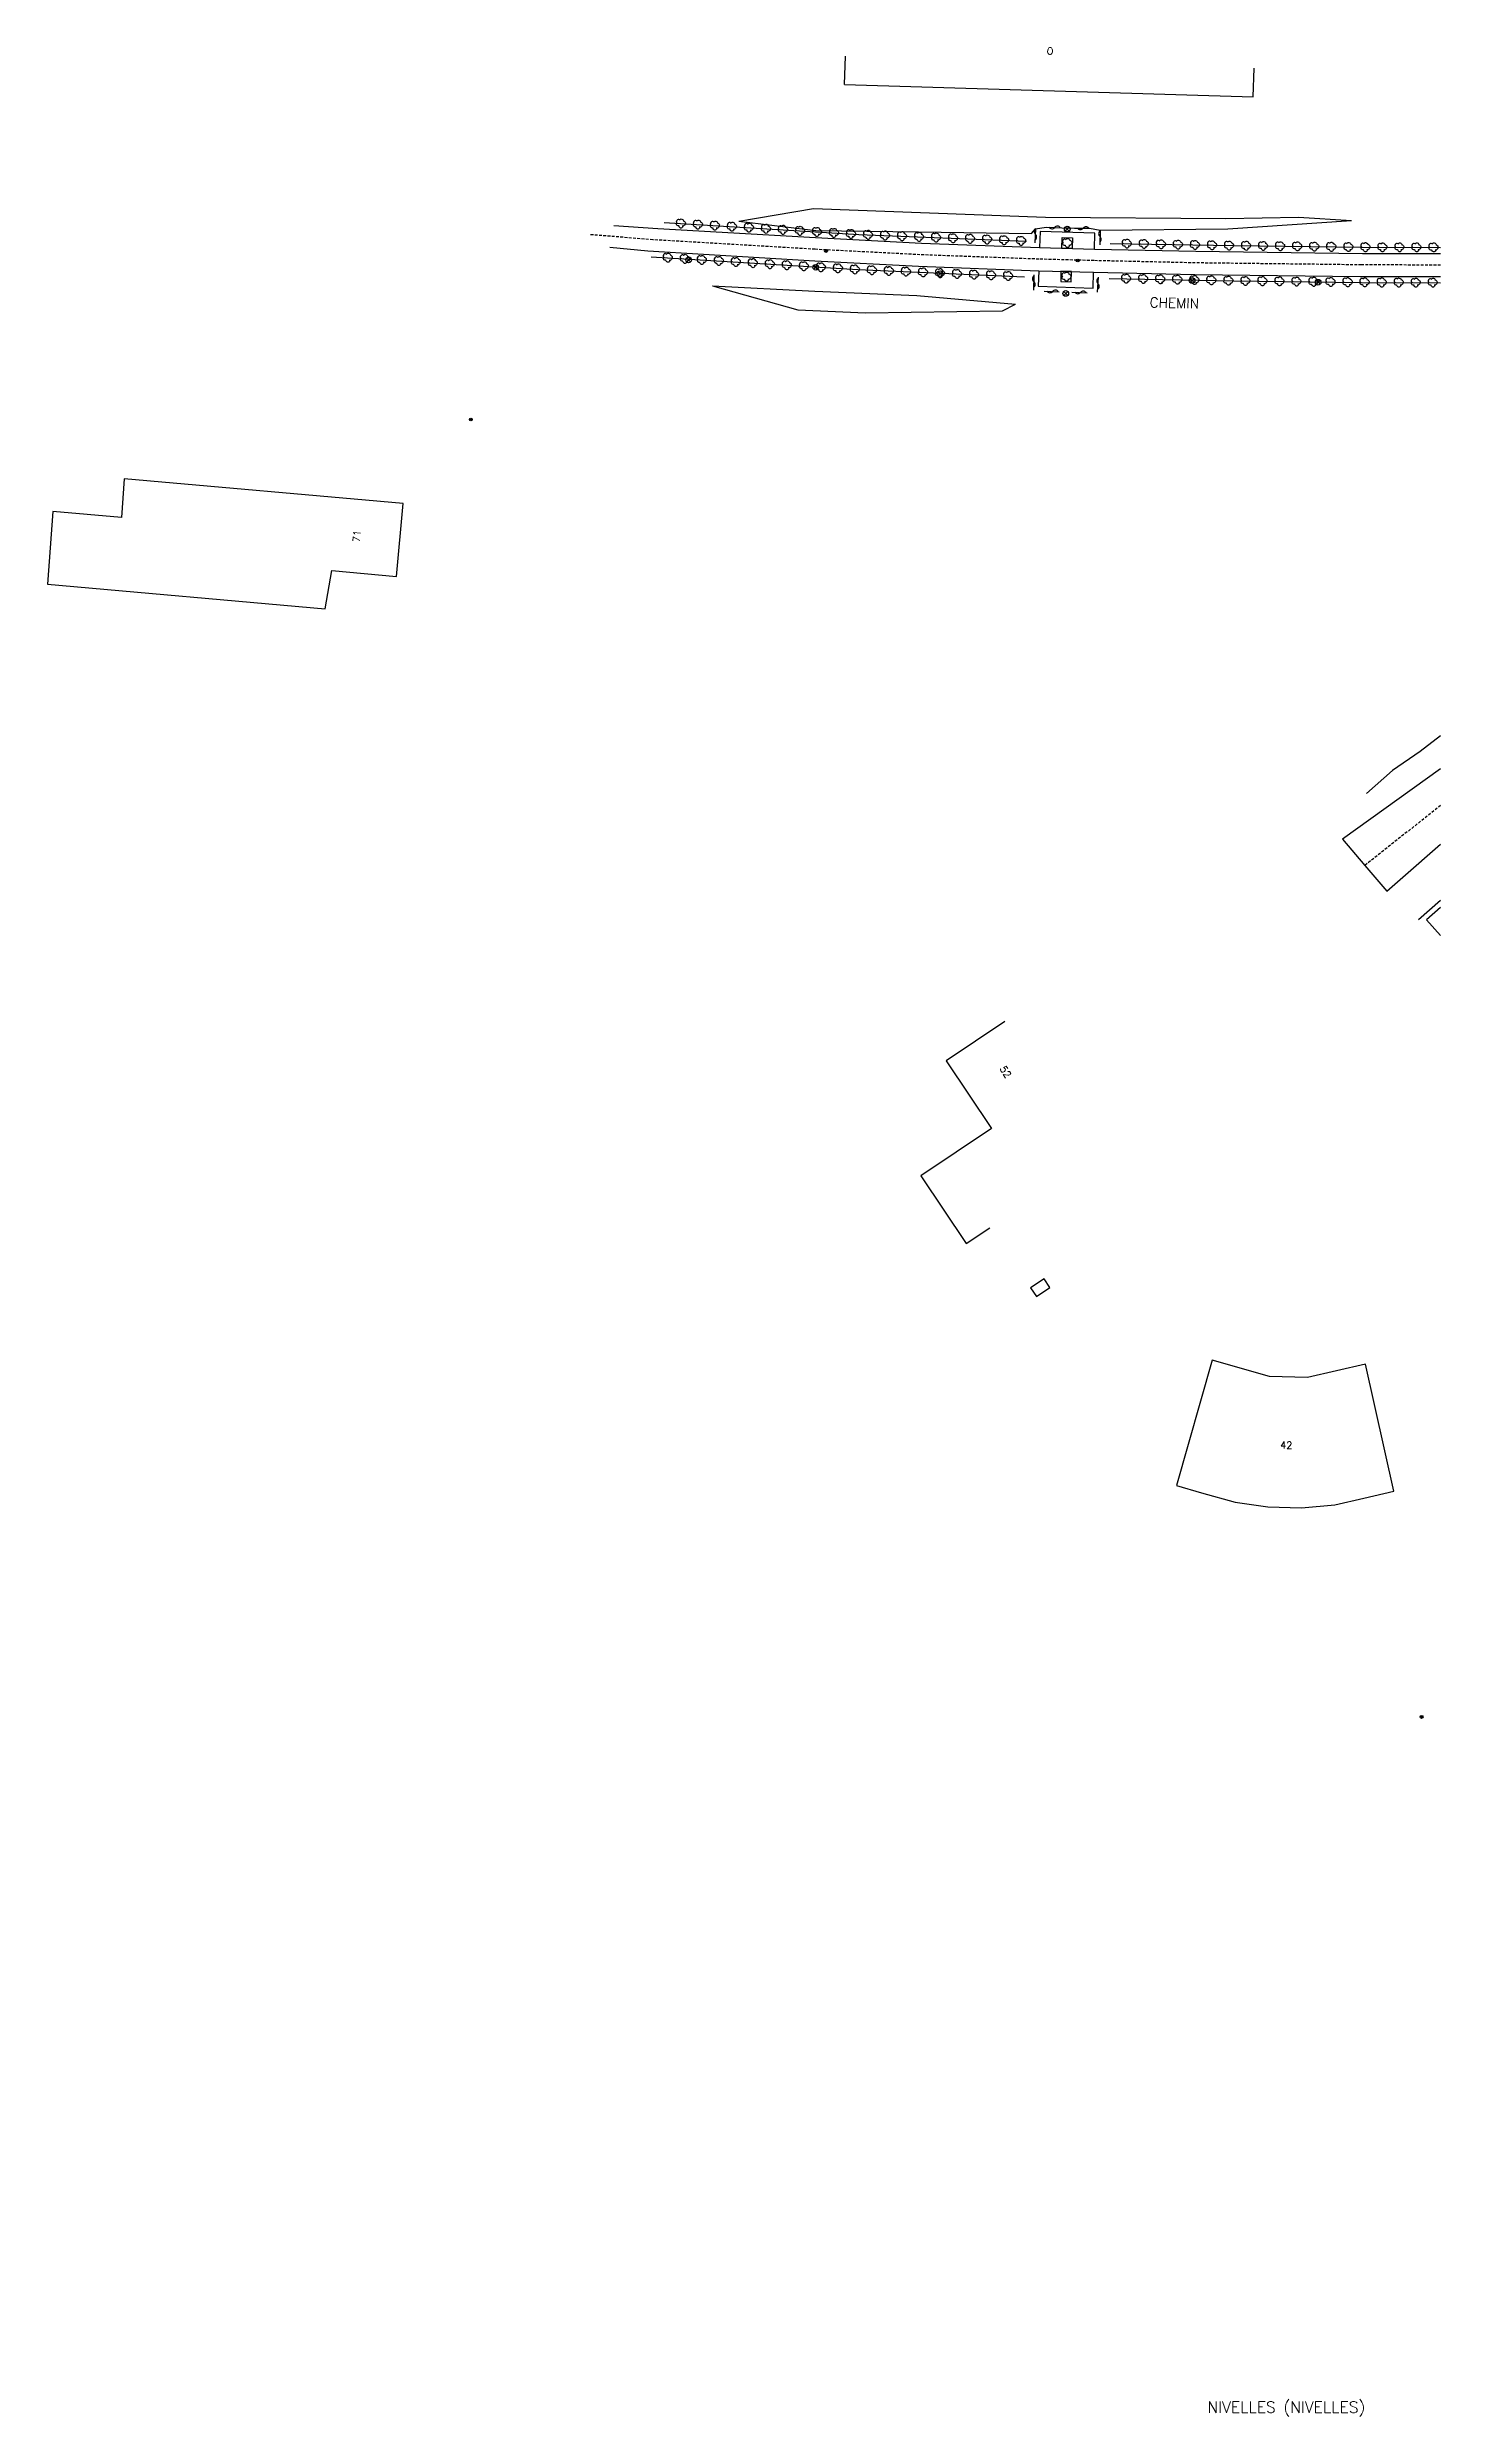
# Model space of a CAD drawing. Header units: millimetres. Extents: x 146512 to 147000, y 145000 to 145989.
# Drawn here: x 146754.7 to 147000, y 145511.6 to 145928.7 of the extents above; entities that cross this region are included whole.
import ezdxf
from ezdxf.enums import TextEntityAlignment as Align

# ---------------------------------------------------------------- set-up
doc = ezdxf.new("R2010")
doc.units = ezdxf.units.MM
doc.linetypes.add('DASHED', pattern=[0.75, 0.5, -0.25])
doc.layers.get('0').update_dxf_attribs({"linetype": 'CONTINUOUS'})
for name, color, linetype in [('W0001', 6, 'DASHED'), ('W0006', 2, 'CONTINUOUS'), ('W0014', 7, 'CONTINUOUS'), ('W0070', 7, 'DASHED'), ('W0071', 7, 'CONTINUOUS'), ('W0100', 7, 'CONTINUOUS'), ('W0101', 7, 'CONTINUOUS'), ('W0103', 1, 'CONTINUOUS'), ('W0210', 2, 'CONTINUOUS'), ('W0211', 2, 'CONTINUOUS'), ('W0212', 2, 'CONTINUOUS'), ('W0213', 2, 'CONTINUOUS'), ('W0300', 7, 'CONTINUOUS'), ('W0302', 3, 'CONTINUOUS'), ('W0310', 3, 'CONTINUOUS'), ('W0431', 7, 'CONTINUOUS'), ('W0469', 7, 'CONTINUOUS'), ('W0856', 7, 'CONTINUOUS'), ('W0980', 7, 'CONTINUOUS'), ('W0989', 7, 'CONTINUOUS'), ('W0991', 7, 'CONTINUOUS')]:
    doc.layers.add(name, color=color, linetype=linetype)
doc.styles.get("Standard").update_dxf_attribs({"font": 'romans.shx', "width": 0.85})

# ---------------------------------------------------------------- blocks, each defined once
blk = doc.blocks.new('T856')
for p, q in [((-0.125, 0), (0.125, 0)), ((0, 0.125), (0, -0.125))]:
    blk.add_line(p, q)
blk.add_ellipse((0, 0), major_axis=(-0.177, 0.177), ratio=1, start_param=3.9269908, end_param=10.2101761)
blk = doc.blocks.new('T469')
at = {"color": 0, "linetype": 'Continuous', "flags": 128}
for points in [[(-0.35, 0.35), (0.35, -0.35)], [(-0.35, -0.35), (0.35, 0.35)]]:
    blk.add_lwpolyline(points, dxfattribs=at)
at = {"color": 0, "linetype": 'Continuous'}
blk.add_circle((0, 0), 0.5, dxfattribs=at)
blk = doc.blocks.new('T300')
for p, q in [((-0.8, 0.51), (-0.86, 0.34)), ((-0.86, 0.34), (-0.86, 0.17)), ((-0.86, 0.17), (-0.74, 0.06)), ((-0.69, 0.63), (-0.8, 0.51)), ((-0.8, -0.06), (-0.74, 0.06)), ((-0.74, 0.06), (-0.69, 0.11)), ((-0.57, 0.69), (-0.69, 0.63)), ((-0.46, 0.69), (-0.57, 0.69)), ((-0.29, 0.63), (-0.46, 0.69)), ((-0.29, 0.63), (-0.17, 0.74)), ((-0.23, 0.57), (-0.29, 0.63)), ((-0.17, 0.74), (-0.06, 0.8)), ((-0.06, 0.8), (0.06, 0.8)), ((0.06, 0.8), (0.23, 0.74)), ((0.23, 0.74), (0.34, 0.63)), ((0.34, 0.63), (0.4, 0.51)), ((0.46, 0.46), (0.34, 0.46)), ((0.4, 0.51), (0.4, 0.46)), ((0.57, 0.4), (0.46, 0.46)), ((0.57, 0.4), (0.69, 0.29)), ((0.69, 0.29), (0.74, 0.17)), ((0.74, 0.06), (0.69, -0.17)), ((0.74, 0.17), (0.74, 0.06)), ((-0.8, -0.17), (-0.8, -0.06)), ((-0.8, -0.23), (-0.8, -0.17)), ((-0.74, -0.34), (-0.8, -0.23)), ((-0.69, -0.4), (-0.74, -0.34)), ((-0.51, -0.46), (-0.69, -0.4)), ((-0.4, -0.46), (-0.51, -0.46)), ((-0.4, -0.46), (-0.34, -0.46)), ((-0.34, -0.46), (-0.34, -0.4)), ((-0.34, -0.51), (-0.34, -0.46)), ((-0.29, -0.63), (-0.34, -0.51)), ((-0.17, -0.74), (-0.29, -0.63)), ((-0.06, -0.8), (-0.17, -0.74)), ((0.06, -0.8), (-0.06, -0.8)), ((0.17, -0.74), (0.06, -0.8)), ((0.23, -0.69), (0.17, -0.74)), ((0.29, -0.46), (0.23, -0.46)), ((0.29, -0.63), (0.23, -0.69)), ((0.46, -0.4), (0.29, -0.46)), ((0.34, -0.51), (0.29, -0.63)), ((0.34, -0.51), (0.34, -0.46)), ((0.57, -0.34), (0.46, -0.4)), ((0.63, -0.29), (0.57, -0.34)), ((0.69, -0.17), (0.63, -0.29))]:
    blk.add_line(p, q)
blk = doc.blocks.new('t302o')
for p, q in [((-0.8, 0.51), (-0.86, 0.34)), ((-0.86, 0.34), (-0.86, 0.17)), ((-0.86, 0.17), (-0.74, 0.06)), ((-0.69, 0.63), (-0.8, 0.51)), ((-0.8, -0.06), (-0.74, 0.06)), ((-0.74, 0.06), (-0.69, 0.11)), ((-0.57, 0.69), (-0.69, 0.63)), ((-0.46, 0.69), (-0.57, 0.69)), ((-0.29, 0.63), (-0.46, 0.69)), ((-0.29, 0.63), (-0.17, 0.74)), ((-0.23, 0.57), (-0.29, 0.63)), ((-0.17, 0.74), (-0.06, 0.8)), ((-0.06, 0.8), (0.06, 0.8)), ((0.06, 0.8), (0.23, 0.74)), ((0.23, 0.74), (0.34, 0.63)), ((0.34, 0.63), (0.4, 0.51)), ((0.46, 0.46), (0.34, 0.46)), ((0.4, 0.51), (0.4, 0.46)), ((0.57, 0.4), (0.46, 0.46)), ((0.57, 0.4), (0.69, 0.29)), ((0.69, 0.29), (0.74, 0.17)), ((0.74, 0.06), (0.69, -0.17)), ((0.74, 0.17), (0.74, 0.06)), ((-0.8, -0.17), (-0.8, -0.06)), ((-0.8, -0.23), (-0.8, -0.17)), ((-0.74, -0.34), (-0.8, -0.23)), ((-0.69, -0.4), (-0.74, -0.34)), ((-0.51, -0.46), (-0.69, -0.4)), ((-0.4, -0.46), (-0.51, -0.46)), ((-0.4, -0.46), (-0.34, -0.46)), ((-0.34, -0.46), (-0.34, -0.4)), ((-0.34, -0.51), (-0.34, -0.46)), ((-0.29, -0.63), (-0.34, -0.51)), ((-0.17, -0.74), (-0.29, -0.63)), ((-0.06, -0.8), (-0.17, -0.74)), ((0.06, -0.8), (-0.06, -0.8)), ((0.17, -0.74), (0.06, -0.8)), ((0.23, -0.69), (0.17, -0.74)), ((0.29, -0.46), (0.23, -0.46)), ((0.29, -0.63), (0.23, -0.69)), ((0.46, -0.4), (0.29, -0.46)), ((0.34, -0.51), (0.29, -0.63)), ((0.34, -0.51), (0.34, -0.46)), ((0.57, -0.34), (0.46, -0.4)), ((0.63, -0.29), (0.57, -0.34)), ((0.69, -0.17), (0.63, -0.29))]:
    blk.add_line(p, q)
blk = doc.blocks.new('t310o')
at = {"color": 0, "linetype": 'Continuous'}
for centre, start, end in [((-0.5, 0.38), 216.8699, 323.1304), ((0.5, -0.37), 36.8699, 143.1303)]:
    blk.add_arc(centre, 0.625, start, end, dxfattribs=at)

msp = doc.modelspace()

# ---------------------------------------------------------------- linework, layer by layer
at = {"layer": 'W0001'}
msp.add_lwpolyline([(147000, 145795.26), (146986.66, 145784.7)], dxfattribs=at)
at = {"layer": 'W0006'}
msp.add_lwpolyline([(147000, 145801.7), (146982.75, 145789.31), (146986.66, 145784.7), (146990.53, 145780.15), (146993.37, 145782.65), (147000, 145788.44)], dxfattribs=at)
at = {"layer": 'W0014'}
for points in [[(146939.03, 145893.2), (146939.1, 145896.02), (146929.49, 145896.29), (146929.37, 145893.46)], [(146929.23, 145889.4), (146929.14, 145886.65), (146938.82, 145886.34), (146938.91, 145889.14)]]:
    msp.add_lwpolyline(points, dxfattribs=at)
for points in [[(146935.18, 145895.17), (146935.12, 145893.33), (146933.29, 145893.39), (146933.35, 145895.23)], [(146934.94, 145887.44), (146934.99, 145889.24), (146933.16, 145889.29), (146933.11, 145887.49)]]:
    msp.add_lwpolyline(points, close=True, dxfattribs=at)
at = {"layer": 'W0070'}
msp.add_lwpolyline([(147000, 145890.38), (146986.06, 145890.42), (146956.81, 145890.77), (146938.97, 145891.17), (146929.3, 145891.43), (146908.33, 145892.2), (146889.87, 145893.16), (146861.3, 145894.85), (146850.19, 145895.74)], dxfattribs=at)
at = {"layer": 'W0071'}
for points in [[(146854.43, 145897.33), (146862.2, 145896.8), (146889.94, 145895.22), (146908.61, 145894.22), (146929.37, 145893.46), (146939.03, 145893.2), (146956.92, 145892.81), (146986.27, 145892.45), (147000, 145892.41)], [(146853.73, 145893.53), (146860.4, 145892.89), (146889.79, 145891.11), (146908.05, 145890.17), (146929.23, 145889.4), (146938.91, 145889.14), (146956.7, 145888.74), (146985.85, 145888.39), (147000, 145888.35)]]:
    msp.add_lwpolyline(points, dxfattribs=at)
at = {"layer": 'W0100'}
for points in [[(146754.69, 145834.23), (146803.63, 145829.86), (146804.8, 145836.59), (146816.18, 145835.56), (146817.34, 145848.4), (146768.24, 145852.75), (146767.74, 145845.93), (146755.65, 145847.02)], [(146991.76, 145674.52), (146986.8, 145696.91), (146976.56, 145694.56), (146969.87, 145694.73), (146959.77, 145697.61), (146953.49, 145675.55), (146957.91, 145674.28), (146963.8, 145672.6), (146969.58, 145671.79), (146975.5, 145671.63), (146975.5, 145671.64), (146981.35, 145672.13), (146986.49, 145673.3)]]:
    msp.add_lwpolyline(points, close=True, dxfattribs=at)
for points in [[(146923.28, 145757.24), (146912.94, 145750.33)], [(146912.94, 145750.33), (146920.93, 145738.37), (146908.48, 145730.07), (146916.47, 145718.12)], [(146916.47, 145718.12), (146920.63, 145720.9)]]:
    msp.add_lwpolyline(points, dxfattribs=at)
at = {"layer": 'W0101'}
for points in [[(146895.07, 145922.15), (146895.21, 145927.14)], [(146967, 145920.02), (146967.15, 145925.02)], [(146895.07, 145922.15), (146967, 145920.02)]]:
    msp.add_lwpolyline(points, dxfattribs=at)
at = {"layer": 'W0103'}
msp.add_lwpolyline([(147000, 145777.32), (146997.49, 145775.15), (147000, 145772.36)], dxfattribs=at)
at = {"layer": 'W0210'}
for points in [[(146871.79, 145886.74), (146886.8, 145882.52), (146898.72, 145881.95), (146922.87, 145882.35), (146925.14, 145883.49)], [(147000, 145807.51), (146996.37, 145804.78), (146991.53, 145801.4), (146986.95, 145797.34)]]:
    msp.add_lwpolyline(points, dxfattribs=at)
at = {"layer": 'W0211'}
msp.add_lwpolyline([(146876.45, 145898.12), (146889.56, 145900.37), (146930.42, 145898.82), (146962.17, 145898.58), (146974.95, 145898.8), (146984.28, 145898.22)], dxfattribs=at)
at = {"layer": 'W0212'}
msp.add_lwpolyline([(146876.45, 145898.12), (146889.99, 145896.47), (146908.07, 145896.26), (146927.97, 145895.97), (146928.69, 145896.74), (146930.54, 145897.06), (146933.29, 145896.94), (146935.55, 145896.91), (146938.18, 145896.86), (146940.06, 145896.54), (146962.52, 145896.79), (146984.28, 145898.22)], dxfattribs=at)
at = {"layer": 'W0213'}
for points in [[(146871.79, 145886.74), (146889.84, 145885.79), (146907.77, 145885.01), (146925.14, 145883.49)], [(147000, 145778.5), (146996.13, 145775.14)]]:
    msp.add_lwpolyline(points, dxfattribs=at)
at = {"layer": 'W0302'}
for points in [[(146863.28, 145897.88), (146897.55, 145895.77), (146927.1, 145894.61)], [(146860.98, 145891.86), (146897.37, 145889.58), (146926.74, 145888.33)], [(146941.79, 145894.2), (146963.65, 145893.81), (146985.94, 145893.53), (147000, 145893.48)], [(146941.67, 145888.03), (146963.61, 145887.61), (146985.88, 145887.34), (147000, 145887.28)]]:
    msp.add_lwpolyline(points, dxfattribs=at)
at = {"layer": 'W0310'}
for points in [[(146928.69, 145896.74), (146928.57, 145894.31)], [(146930.54, 145897.06), (146933.29, 145896.94)], [(146935.55, 145896.91), (146938.18, 145896.86)], [(146940.06, 145896.54), (146939.97, 145893.93)], [(146928.38, 145888.65), (146928.34, 145885.97)], [(146939.58, 145885.6), (146939.77, 145888.28)], [(146930.19, 145885.81), (146932.83, 145885.68)], [(146935.09, 145885.63), (146937.76, 145885.52)]]:
    msp.add_lwpolyline(points, dxfattribs=at)
at = {"layer": 'W0431'}
msp.add_lwpolyline([(146930.21, 145711.92), (146927.8, 145710.34), (146928.82, 145708.83), (146931.2, 145710.4)], close=True, dxfattribs=at)

# ---------------------------------------------------------------- block references
at = {"layer": 'W0300'}
for p in [(146934.3, 145894.27), (146934.15, 145888.33)]:
    msp.add_blockref('T300', p, dxfattribs=at)
at = {"layer": 'W0302'}
for p, rotation in [((146866.28, 145897.7), 356.4779076862576), ((146869.27, 145897.51), 356.4779076862576), ((146872.26, 145897.33), 356.4779076862576), ((146875.26, 145897.14), 356.4779076862576), ((146878.25, 145896.96), 356.4779076862576), ((146881.25, 145896.77), 356.4779076862576), ((146884.24, 145896.59), 356.4779076862576), ((146887.24, 145896.41), 356.4779076862576), ((146890.23, 145896.22), 356.4779076862576), ((146893.22, 145896.04), 356.4779076862576), ((146896.22, 145895.85), 356.4779076862576), ((146899.22, 145895.71), 357.7415792457234), ((146902.21, 145895.59), 357.7415792457234), ((146905.21, 145895.47), 357.7415792457234), ((146908.21, 145895.35), 357.7415792457234), ((146911.21, 145895.23), 357.7415792457234), ((146914.2, 145895.11), 357.7415792457234), ((146917.2, 145895), 357.7415792457234), ((146920.2, 145894.88), 357.7415792457234), ((146923.2, 145894.76), 357.7415792457234), ((146863.97, 145891.67), 356.422439663873), ((146866.97, 145891.48), 356.422439663873), ((146869.96, 145891.29), 356.422439663873), ((146872.96, 145891.11), 356.422439663873), ((146875.95, 145890.92), 356.422439663873), ((146878.94, 145890.73), 356.422439663873), ((146881.94, 145890.54), 356.422439663873), ((146926.19, 145894.64), 357.7415792457234), ((146944.79, 145894.15), 358.9705230904356), ((146947.79, 145894.09), 358.9705230904356), ((146950.79, 145894.04), 358.9705230904356), ((146953.79, 145893.98), 358.9705230904356), ((146956.79, 145893.93), 358.9705230904356), ((146959.79, 145893.88), 358.9705230904356), ((146962.79, 145893.82), 358.9705230904356), ((146965.79, 145893.78), 359.2830112296069), ((146968.79, 145893.74), 359.2830112296069), ((146971.79, 145893.7), 359.2830112296069), ((146974.79, 145893.67), 359.2830112296069), ((146977.79, 145893.63), 359.2830112296069), ((146980.79, 145893.59), 359.2830112296069), ((146983.79, 145893.55), 359.2830112296069), ((146986.79, 145893.53), 359.8246501197553), ((146989.79, 145893.52), 359.8246501197553), ((146992.79, 145893.51), 359.8246501197553), ((146995.79, 145893.5), 359.8246501197553), ((146998.79, 145893.49), 359.8246501197553), ((146884.93, 145890.36), 356.422439663873), ((146887.93, 145890.17), 356.422439663873), ((146890.92, 145889.98), 356.422439663873), ((146893.92, 145889.8), 356.422439663873), ((146896.91, 145889.61), 356.422439663873), ((146899.91, 145889.47), 357.5548418349919), ((146902.9, 145889.34), 357.5548418349919), ((146905.9, 145889.22), 357.5548418349919), ((146908.9, 145889.09), 357.5548418349919), ((146911.9, 145888.96), 357.5548418349919), ((146914.89, 145888.83), 357.5548418349919), ((146917.89, 145888.7), 357.5548418349919), ((146920.89, 145888.58), 357.5548418349919), ((146923.88, 145888.45), 357.5548418349919), ((146944.67, 145887.98), 358.8912670445895), ((146947.67, 145887.92), 358.8912670445895), ((146950.67, 145887.86), 358.8912670445895), ((146953.67, 145887.8), 358.8912670445895), ((146956.67, 145887.74), 358.8912670445895), ((146959.66, 145887.69), 358.8912670445895), ((146962.66, 145887.63), 358.8912670445895), ((146965.66, 145887.58), 359.3046668187891), ((146968.66, 145887.55), 359.3046668187891), ((146971.66, 145887.51), 359.3046668187891), ((146974.66, 145887.47), 359.3046668187891), ((146977.66, 145887.44), 359.3046668187891), ((146980.66, 145887.4), 359.3046668187891), ((146983.66, 145887.37), 359.3046668187891), ((146986.66, 145887.34), 359.7645222318322), ((146989.66, 145887.32), 359.7645222318322), ((146992.66, 145887.31), 359.7645222318322), ((146995.66, 145887.3), 359.7645222318322), ((146998.66, 145887.29), 359.7645222318322)]:
    msp.add_blockref('t302o', p, dxfattribs=dict(at, rotation=rotation))
at = {"layer": 'W0310'}
for p, rotation in [((146928.64, 145895.81), 267.3576518436524), ((146932.04, 145897), 357.4850303728246), ((146937.05, 145896.89), 358.9709177815166), ((146940.02, 145895.43), 268.0860363197033), ((146928.36, 145887.47), 269.1341050828294), ((146939.69, 145887.09), 86.0432476369951), ((146931.69, 145885.74), 357.0655255715254), ((146936.59, 145885.57), 357.6526263767773)]:
    msp.add_blockref('t310o', p, dxfattribs=dict(at, rotation=rotation))
at = {"layer": 'W0469'}
for p in [(146934.25, 145896.7), (146934.27, 145896.72), (146867.6, 145891.29), (146889.97, 145889.99), (146911.86, 145888.88), (146956.24, 145887.66), (146978.45, 145887.36), (146934, 145885.39)]:
    msp.add_blockref('T469', p, dxfattribs=at)
at = {"layer": 'W0856'}
for p in [(146891.8, 145892.87), (146936.11, 145891.19), (146829.25, 145863.2), (146829.25, 145863.2), (146996.65, 145634.8), (146996.65, 145634.8)]:
    msp.add_blockref('T856', p, dxfattribs=at)

# ---------------------------------------------------------------- texts
at = {"layer": 'W0980'}
msp.add_text('NIVELLES (NIVELLES)', height=2, dxfattribs=at).set_placement((146972.85, 145513.16), align=Align.MIDDLE)
at = {"layer": 'W0989'}
msp.add_text('CHEMIN', height=1.75, rotation=358.7223, dxfattribs=at).set_placement((146948.78, 145883.81), align=Align.MIDDLE_LEFT)
at = {"layer": 'W0991'}
msp.add_text('O', height=1.25, rotation=358.3053, dxfattribs=at).set_placement((146931.24, 145928.08), align=Align.MIDDLE_CENTER)
for s, rotation, p in [('71', 84.8493, (146809.79, 145842.61)), ('52', 303.7291, (146922.9, 145748.03)), ('42', 358.4605, (146972.81, 145682.03))]:
    msp.add_text(s, height=1.25, rotation=rotation, dxfattribs=at).set_placement(p, align=Align.CENTER)

doc.saveas('drawing.dxf')
